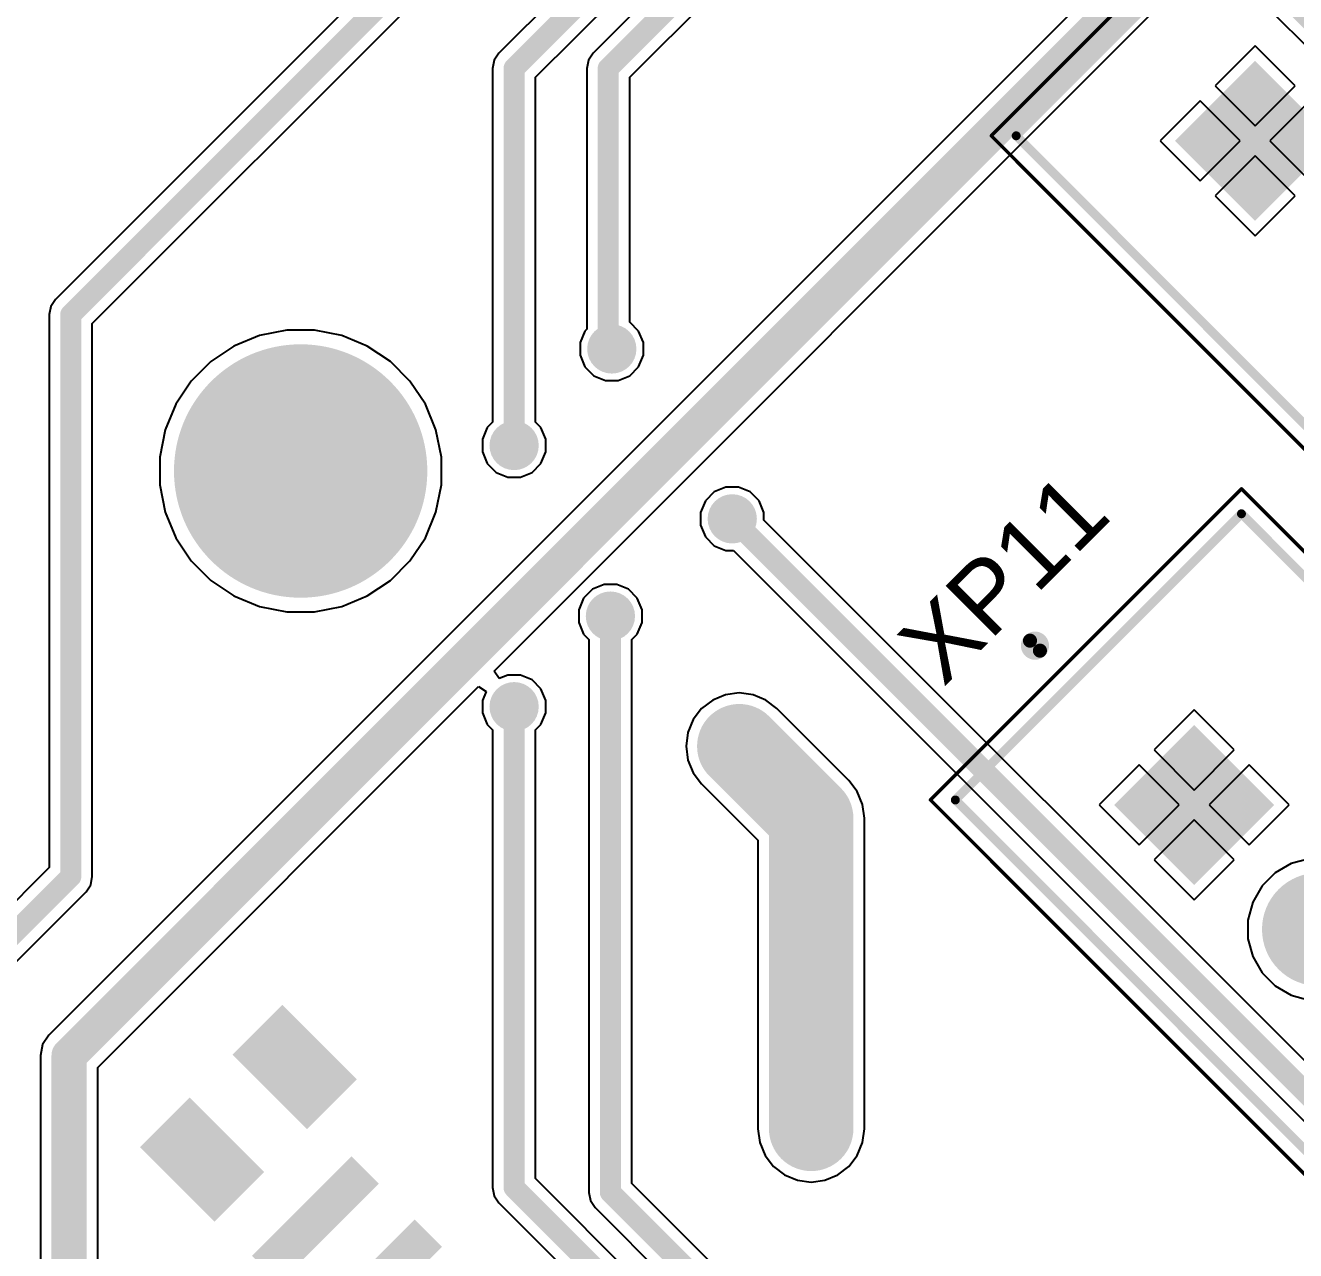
# Model space of a CAD drawing. Header units: millimetres. Extents: x 100 to 300, y 101 to 245.
# Drawn here: x 152.96 to 171.01, y 167 to 184.41 of the extents above; entities that cross this region are included whole.
import ezdxf

# ---------------------------------------------------------------- set-up
doc = ezdxf.new("R2010")
doc.units = ezdxf.units.MM
for name, color, linetype in [('BottomPaste', 16, 'Continuous'), ('BottomSolder', 6, 'Continuous'), ('Mechanical13', 56, 'Continuous'), ('Mechanical15', 56, 'Continuous'), ('MultiLayer', 9, 'Continuous'), ('PadHoleLayer', 156, 'Continuous'), ('TopLayer', 1, 'Continuous'), ('TopOverlay', 2, 'Continuous'), ('TopSolder', 216, 'Continuous'), ('ViaHoleLayer', 16, 'Continuous')]:
    doc.layers.add(name, color=color, linetype=linetype)
doc.styles.add('Arial', font='', dxfattribs={"height": 0.2})
doc.styles.get('Arial').set_extended_font_data('Arial')

# ---------------------------------------------------------------- blocks, each defined once
blk = doc.blocks.new('CAP0805_B_29')
at = {"layer": 'BottomPaste'}
for points in [[(-1.37900029, 0.69250052), (-0.47899955, 0.69250052), (-0.47899955, -0.70449948), (-1.37900029, -0.70449948)], [(0.48099853, 0.69250052), (1.38099927, 0.69250052), (1.38099927, -0.70449948), (0.48099853, -0.70449948)]]:
    blk.add_hatch(color=16, dxfattribs=at).paths.add_polyline_path(points)
at = {"layer": 'BottomSolder'}
for points in [[(-1.42900019, 0.7425004199999999), (-0.42899965, 0.7425004199999999), (-0.42899965, -0.7544993799999999), (-1.42900019, -0.7544993799999999)], [(0.4309986299999999, 0.7425004199999999), (1.43099917, 0.7425004199999999), (1.43099917, -0.7544993799999999), (0.4309986299999999, -0.7544993799999999)]]:
    blk.add_hatch(color=6, dxfattribs=at).paths.add_polyline_path(points)
blk = doc.blocks.new('JST_XH_4_41')
at = {"layer": 'BottomSolder'}
blk.add_hatch(color=6, dxfattribs=at).paths.add_polyline_path([(-4.554000289999999, 0.2789999499999999), (-2.94599995, 0.2789999499999999), (-2.94599995, -1.32900039), (-4.554000289999999, -1.32900039)])
h = blk.add_hatch(color=6, dxfattribs=at)
edge = h.paths.add_edge_path()
edge.add_arc((-1.25000258, -0.52500022), 0.8039989, 0, 360)
h = blk.add_hatch(color=6, dxfattribs=at)
edge = h.paths.add_edge_path()
edge.add_arc((1.25000258, -0.52500022), 0.8039989, 0, 360)
h = blk.add_hatch(color=6, dxfattribs=at)
edge = h.paths.add_edge_path()
edge.add_arc((3.75000012, -0.52500022), 0.8039989, 0, 360)
at = {"layer": 'MultiLayer'}
h = blk.add_hatch(color=9, dxfattribs=at)
edge = h.paths.add_edge_path()
edge.add_arc((-1.25000258, -0.52500022), 0.753999, 0, 360)
h = blk.add_hatch(color=9, dxfattribs=at)
edge = h.paths.add_edge_path()
edge.add_arc((1.25000258, -0.52500022), 0.753999, 0, 360)
h = blk.add_hatch(color=9, dxfattribs=at)
edge = h.paths.add_edge_path()
edge.add_arc((3.75000012, -0.52500022), 0.753999, 0, 360)
at = {"layer": 'PadHoleLayer'}
h = blk.add_hatch(color=156, dxfattribs=at)
edge = h.paths.add_edge_path()
edge.add_arc((-3.75000012, -0.52500022), 0.499999, 0, 360)
h = blk.add_hatch(color=156, dxfattribs=at)
edge = h.paths.add_edge_path()
edge.add_arc((-1.25000258, -0.52500022), 0.499999, 0, 360)
h = blk.add_hatch(color=156, dxfattribs=at)
edge = h.paths.add_edge_path()
edge.add_arc((1.25000258, -0.52500022), 0.499999, 0, 360)
h = blk.add_hatch(color=156, dxfattribs=at)
edge = h.paths.add_edge_path()
edge.add_arc((3.75000012, -0.52500022), 0.499999, 0, 360)
at = {"layer": 'TopLayer'}
blk.add_hatch(color=1, dxfattribs=at).paths.add_polyline_path([(-4.50400039, 0.22900005), (-2.99599985, 0.22900005), (-2.99599985, -1.27900049), (-4.50400039, -1.27900049)])
h = blk.add_hatch(color=1, dxfattribs=at)
edge = h.paths.add_edge_path()
edge.add_arc((-1.25000258, -0.52500022), 0.753999, 0, 360)
h = blk.add_hatch(color=1, dxfattribs=at)
edge = h.paths.add_edge_path()
edge.add_arc((1.25000258, -0.52500022), 0.753999, 0, 360)
h = blk.add_hatch(color=1, dxfattribs=at)
edge = h.paths.add_edge_path()
edge.add_arc((3.75000012, -0.52500022), 0.753999, 0, 360)
at = {"layer": 'TopSolder'}
blk.add_hatch(color=216, dxfattribs=at).paths.add_polyline_path([(-4.554000289999999, 0.2789999499999999), (-2.94599995, 0.2789999499999999), (-2.94599995, -1.32900039), (-4.554000289999999, -1.32900039)])
h = blk.add_hatch(color=216, dxfattribs=at)
edge = h.paths.add_edge_path()
edge.add_arc((-1.25000258, -0.52500022), 0.8039989, 0, 360)
h = blk.add_hatch(color=216, dxfattribs=at)
edge = h.paths.add_edge_path()
edge.add_arc((1.25000258, -0.52500022), 0.8039989, 0, 360)
h = blk.add_hatch(color=216, dxfattribs=at)
edge = h.paths.add_edge_path()
edge.add_arc((3.75000012, -0.52500022), 0.8039989, 0, 360)
at = {"layer": 'Mechanical13', "const_width": 0.127}
for points in [[(-6.200000299999999, 2.8750006), (6.200000299999999, 2.8750006)], [(-6.200000299999999, -2.8750006), (-6.200000299999999, 2.8750006)], [(6.200000299999999, -2.8750006), (6.200000299999999, 2.8750006)], [(-6.200000299999999, -2.8750006), (6.200000299999999, -2.8750006)]]:
    blk.add_lwpolyline(points, dxfattribs=at)
at = {"layer": 'Mechanical13'}
for points, const_width in [([(-6.2317503, 2.8750006, 1), (-6.1682503, 2.8750006, 1)], 0.0635), ([(-6.2317503, 2.8750006, 1), (-6.1682503, 2.8750006, 1)], 0.0635), ([(6.1682503, 2.8750006, 1), (6.2317503, 2.8750006, 1)], 0.0635), ([(6.1682503, 2.8750006, 1), (6.2317503, 2.8750006, 1)], 0.0635), ([(-6.849999, -0.52500022, 1), (-7.049998599999999, -0.52500022, 1)], 0.1999996), ([(-7.099998499999999, -0.52500022, 1), (-6.9999987, -0.52500022, 1)], 0.0999998), ([(-6.899998899999999, -0.52500022, 1), (-6.7999991, -0.52500022, 1)], 0.0999998), ([(-6.2317503, -2.8750006, 1), (-6.1682503, -2.8750006, 1)], 0.0635), ([(-6.2317503, -2.8750006, 1), (-6.1682503, -2.8750006, 1)], 0.0635), ([(6.1682503, -2.8750006, 1), (6.2317503, -2.8750006, 1)], 0.0635), ([(6.1682503, -2.8750006, 1), (6.2317503, -2.8750006, 1)], 0.0635)]:
    blk.add_lwpolyline(points, format="xyb", close=True, dxfattribs=dict(at, const_width=const_width))
at = {"layer": 'Mechanical15', "const_width": 0.0499999}
for points in [[(-6.449999800000001, 3.1250001), (6.449999800000001, 3.1250001)], [(-6.449999800000001, -3.1250001), (-6.449999800000001, 3.1250001)], [(6.449999800000001, -3.1250001), (6.449999800000001, 3.1250001)], [(-6.449999800000001, -3.1250001), (6.449999800000001, -3.1250001)]]:
    blk.add_lwpolyline(points, dxfattribs=at)
at = {"layer": 'Mechanical15', "const_width": 0.02499868}
for points in [[(-6.46249914, 3.1250001, 1), (-6.437500459999999, 3.1250001, 1)], [(-6.46249914, 3.1250001, 1), (-6.437500459999999, 3.1250001, 1)], [(6.437500459999999, 3.1250001, 1), (6.46249914, 3.1250001, 1)], [(6.437500459999999, 3.1250001, 1), (6.46249914, 3.1250001, 1)], [(-6.46249914, -3.1250001, 1), (-6.437500459999999, -3.1250001, 1)], [(-6.46249914, -3.1250001, 1), (-6.437500459999999, -3.1250001, 1)], [(6.437500459999999, -3.1250001, 1), (6.46249914, -3.1250001, 1)], [(6.437500459999999, -3.1250001, 1), (6.46249914, -3.1250001, 1)]]:
    blk.add_lwpolyline(points, format="xyb", close=True, dxfattribs=at)
at = {"layer": 'TopOverlay', "const_width": 0.127}
for points in [[(-6.200000299999999, 2.8750006), (6.200000299999999, 2.8750006)], [(-6.200000299999999, -2.8750006), (-6.200000299999999, 2.8750006)], [(6.200000299999999, -2.8750006), (6.200000299999999, 2.8750006)], [(-6.200000299999999, -2.8750006), (6.200000299999999, -2.8750006)]]:
    blk.add_lwpolyline(points, dxfattribs=at)
at = {"layer": 'TopOverlay'}
for points, const_width in [([(-6.2317503, 2.8750006, 1), (-6.1682503, 2.8750006, 1)], 0.0635), ([(-6.2317503, 2.8750006, 1), (-6.1682503, 2.8750006, 1)], 0.0635), ([(6.1682503, 2.8750006, 1), (6.2317503, 2.8750006, 1)], 0.0635), ([(6.1682503, 2.8750006, 1), (6.2317503, 2.8750006, 1)], 0.0635), ([(-6.849999, -0.52500022, 1), (-7.049998599999999, -0.52500022, 1)], 0.1999996), ([(-7.099998499999999, -0.52500022, 1), (-6.9999987, -0.52500022, 1)], 0.0999998), ([(-6.899998899999999, -0.52500022, 1), (-6.7999991, -0.52500022, 1)], 0.0999998), ([(-6.2317503, -2.8750006, 1), (-6.1682503, -2.8750006, 1)], 0.0635), ([(-6.2317503, -2.8750006, 1), (-6.1682503, -2.8750006, 1)], 0.0635), ([(6.1682503, -2.8750006, 1), (6.2317503, -2.8750006, 1)], 0.0635), ([(6.1682503, -2.8750006, 1), (6.2317503, -2.8750006, 1)], 0.0635)]:
    blk.add_lwpolyline(points, format="xyb", close=True, dxfattribs=dict(at, const_width=const_width))
blk = doc.blocks.new('JST_XH_8_48')
at = {"layer": 'BottomSolder'}
blk.add_hatch(color=6, dxfattribs=at).paths.add_polyline_path([(-9.55400045, 0.78699995), (-7.946000109999999, 0.78699995), (-7.946000109999999, -0.8210003899999999), (-9.55400045, -0.8210003899999999)])
at = {"layer": 'MultiLayer'}
blk.add_hatch(color=9, dxfattribs=at).paths.add_polyline_path([(-9.50400055, 0.7370000499999999), (-7.996000009999999, 0.7370000499999999), (-7.996000009999999, -0.7710004899999999), (-9.50400055, -0.7710004899999999)])
at = {"layer": 'PadHoleLayer'}
h = blk.add_hatch(color=156, dxfattribs=at)
edge = h.paths.add_edge_path()
edge.add_arc((-8.75000028, -0.01700022), 0.499999, 0, 360)
at = {"layer": 'TopLayer'}
blk.add_hatch(color=1, dxfattribs=at).paths.add_polyline_path([(-9.50400055, 0.7370000499999999), (-7.996000009999999, 0.7370000499999999), (-7.996000009999999, -0.7710004899999999), (-9.50400055, -0.7710004899999999)])
at = {"layer": 'TopSolder'}
blk.add_hatch(color=216, dxfattribs=at).paths.add_polyline_path([(-9.55400045, 0.78699995), (-7.946000109999999, 0.78699995), (-7.946000109999999, -0.8210003899999999), (-9.55400045, -0.8210003899999999)])
at = {"layer": 'Mechanical13', "const_width": 0.127}
for points in [[(-11.20000046, -2.3670006), (-11.20000046, 3.3830006)], [(-11.20000046, -2.3670006), (11.20000046, -2.3670006)]]:
    blk.add_lwpolyline(points, dxfattribs=at)
at = {"layer": 'Mechanical13', "const_width": 0.0635}
blk.add_lwpolyline([(-11.23175046, -2.3670006, 1), (-11.16825046, -2.3670006, 1)], format="xyb", close=True, dxfattribs=at)
blk.add_lwpolyline([(-11.23175046, -2.3670006, 1), (-11.16825046, -2.3670006, 1)], format="xyb", close=True, dxfattribs=at)
at = {"layer": 'Mechanical15', "const_width": 0.0499999}
for points in [[(-11.44999996, -2.6170001), (-11.44999996, 3.6330001)], [(-11.44999996, -2.6170001), (11.44999996, -2.6170001)]]:
    blk.add_lwpolyline(points, dxfattribs=at)
at = {"layer": 'Mechanical15', "const_width": 0.02499868}
blk.add_lwpolyline([(-11.4624993, -2.6170001, 1), (-11.43750062, -2.6170001, 1)], format="xyb", close=True, dxfattribs=at)
blk.add_lwpolyline([(-11.4624993, -2.6170001, 1), (-11.43750062, -2.6170001, 1)], format="xyb", close=True, dxfattribs=at)
at = {"layer": 'TopOverlay', "const_width": 0.127}
for points in [[(-11.20000046, -2.3670006), (-11.20000046, 3.3830006)], [(-11.20000046, -2.3670006), (11.20000046, -2.3670006)]]:
    blk.add_lwpolyline(points, dxfattribs=at)
at = {"layer": 'TopOverlay', "const_width": 0.0635}
blk.add_lwpolyline([(-11.23175046, -2.3670006, 1), (-11.16825046, -2.3670006, 1)], format="xyb", close=True, dxfattribs=at)
blk.add_lwpolyline([(-11.23175046, -2.3670006, 1), (-11.16825046, -2.3670006, 1)], format="xyb", close=True, dxfattribs=at)
blk = doc.blocks.new('HSOP_8_B_63')
at = {"layer": 'BottomPaste'}
for points in [[(-2.12159977, 3.70019961), (-1.67160067, 3.70019961), (-1.67160067, 1.80020087), (-2.12159977, 1.80020087)], [(-0.85159977, 3.70019707), (-0.40160067, 3.70019707), (-0.40160067, 1.80019833), (-0.85159977, 1.80019833)], [(0.41840023, 3.70019961), (0.86839933, 3.70019961), (0.86839933, 1.80020087), (0.41840023, 1.80020087)], [(1.68839769, 3.70019961), (2.13839679, 3.70019961), (2.13839679, 1.80020087), (1.68839769, 1.80020087)], [(-1.5416022, 1.15019836), (1.55839668, 1.15019836), (1.55839668, -1.24980192), (-1.5416022, -1.24980192)], [(-2.12159977, -1.89979935), (-1.67160067, -1.89979935), (-1.67160067, -3.799798089999999), (-2.12159977, -3.799798089999999)], [(-0.85159977, -1.89979935), (-0.40160067, -1.89979935), (-0.40160067, -3.799798089999999), (-0.85159977, -3.799798089999999)], [(0.41839515, -1.89979935), (0.8683942499999999, -1.89979935), (0.8683942499999999, -3.799798089999999), (0.41839515, -3.799798089999999)], [(1.68840023, -1.89979935), (2.13839933, -1.89979935), (2.13839933, -3.799798089999999), (1.68840023, -3.799798089999999)]]:
    blk.add_hatch(color=16, dxfattribs=at).paths.add_polyline_path(points)
at = {"layer": 'BottomSolder'}
for points in [[(-2.17159967, 3.750199509999999), (-1.62160077, 3.750199509999999), (-1.62160077, 1.75020097), (-2.17159967, 1.75020097)], [(-0.90159967, 3.750196969999999), (-0.35160077, 3.750196969999999), (-0.35160077, 1.75019843), (-0.90159967, 1.75019843)], [(0.36840033, 3.750199509999999), (0.91839923, 3.750199509999999), (0.91839923, 1.75020097), (0.36840033, 1.75020097)], [(1.63839779, 3.750199509999999), (2.18839669, 3.750199509999999), (2.18839669, 1.75020097), (1.63839779, 1.75020097)], [(-1.5916021, 1.20019826), (1.60839658, 1.20019826), (1.60839658, -1.29980182), (-1.5916021, -1.29980182)], [(-2.17159967, -1.84979945), (-1.62160077, -1.84979945), (-1.62160077, -3.84979799), (-2.17159967, -3.84979799)], [(-0.90159967, -1.84979945), (-0.35160077, -1.84979945), (-0.35160077, -3.84979799), (-0.90159967, -3.84979799)], [(0.36839525, -1.84979945), (0.91839415, -1.84979945), (0.91839415, -3.84979799), (0.36839525, -3.84979799)], [(1.63840033, -1.84979945), (2.18839923, -1.84979945), (2.18839923, -3.84979799), (1.63840033, -3.84979799)]]:
    blk.add_hatch(color=6, dxfattribs=at).paths.add_polyline_path(points)

msp = doc.modelspace()

# ---------------------------------------------------------------- hatches: boundary and pattern name
at = {"layer": 'BottomSolder'}
h = msp.add_hatch(color=6, dxfattribs=at)
edge = h.paths.add_edge_path()
edge.add_arc((161.28824486, 179.81376788), 0.3499993, 0, 360)
h = msp.add_hatch(color=6, dxfattribs=at)
edge = h.paths.add_edge_path()
edge.add_arc((156.86647824, 178.07966416), 1.79999894, 0, 360)
h = msp.add_hatch(color=6, dxfattribs=at)
edge = h.paths.add_edge_path()
edge.add_arc((159.90000024, 178.44186054), 0.3499993, 0, 360)
h = msp.add_hatch(color=6, dxfattribs=at)
edge = h.paths.add_edge_path()
edge.add_arc((162.99999912, 177.4000008), 0.3499993, 0, 360)
h = msp.add_hatch(color=6, dxfattribs=at)
edge = h.paths.add_edge_path()
edge.add_arc((161.2684481, 176.0184694), 0.3499993, 0, 360)
h = msp.add_hatch(color=6, dxfattribs=at)
edge = h.paths.add_edge_path()
edge.add_arc((159.90000024, 174.73130916), 0.3499993, 0, 360)
h = msp.add_hatch(color=6, dxfattribs=at)
edge = h.paths.add_edge_path()
edge.add_arc((163.09999892, 174.16973802), 0.4499991, 0, 360)
h = msp.add_hatch(color=6, dxfattribs=at)
edge = h.paths.add_edge_path()
edge.add_arc((164.12162502, 168.7338129), 0.4499991, 0, 360)
at = {"layer": 'MultiLayer'}
h = msp.add_hatch(color=9, dxfattribs=at)
edge = h.paths.add_edge_path()
edge.add_arc((156.86647824, 178.07966416), 1.74999904, 0, 360)
at = {"layer": 'PadHoleLayer'}
h = msp.add_hatch(color=156, dxfattribs=at)
edge = h.paths.add_edge_path()
edge.add_arc((156.86647824, 178.07966416), 1.74999904, 0, 360)
at = {"layer": 'TopLayer'}
h = msp.add_hatch(color=1, dxfattribs=at)
edge = h.paths.add_edge_path()
edge.add_arc((161.28824486, 179.81376788), 0.2999994, 0, 360)
h = msp.add_hatch(color=1, dxfattribs=at)
edge = h.paths.add_edge_path()
edge.add_arc((156.86647824, 178.07966416), 1.74999904, 0, 360)
h = msp.add_hatch(color=1, dxfattribs=at)
edge = h.paths.add_edge_path()
edge.add_arc((159.90000024, 178.44186054), 0.2999994, 0, 360)
h = msp.add_hatch(color=1, dxfattribs=at)
edge = h.paths.add_edge_path()
edge.add_arc((162.99999912, 177.4000008), 0.2999994, 0, 360)
h = msp.add_hatch(color=1, dxfattribs=at)
edge = h.paths.add_edge_path()
edge.add_arc((161.2684481, 176.0184694), 0.2999994, 0, 360)
h = msp.add_hatch(color=1, dxfattribs=at)
edge = h.paths.add_edge_path()
edge.add_arc((159.90000024, 174.73130916), 0.2999994, 0, 360)
h = msp.add_hatch(color=1, dxfattribs=at)
edge = h.paths.add_edge_path()
edge.add_arc((163.09999892, 174.16973802), 0.3999992, 0, 360)
h = msp.add_hatch(color=1, dxfattribs=at)
edge = h.paths.add_edge_path()
edge.add_arc((164.12162502, 168.7338129), 0.3999992, 0, 360)
at = {"layer": 'TopSolder'}
h = msp.add_hatch(color=216, dxfattribs=at)
edge = h.paths.add_edge_path()
edge.add_arc((161.28824486, 179.81376788), 0.3499993, 0, 360)
h = msp.add_hatch(color=216, dxfattribs=at)
edge = h.paths.add_edge_path()
edge.add_arc((156.86647824, 178.07966416), 1.79999894, 0, 360)
h = msp.add_hatch(color=216, dxfattribs=at)
edge = h.paths.add_edge_path()
edge.add_arc((159.90000024, 178.44186054), 0.3499993, 0, 360)
h = msp.add_hatch(color=216, dxfattribs=at)
edge = h.paths.add_edge_path()
edge.add_arc((162.99999912, 177.4000008), 0.3499993, 0, 360)
h = msp.add_hatch(color=216, dxfattribs=at)
edge = h.paths.add_edge_path()
edge.add_arc((161.2684481, 176.0184694), 0.3499993, 0, 360)
h = msp.add_hatch(color=216, dxfattribs=at)
edge = h.paths.add_edge_path()
edge.add_arc((159.90000024, 174.73130916), 0.3499993, 0, 360)
h = msp.add_hatch(color=216, dxfattribs=at)
edge = h.paths.add_edge_path()
edge.add_arc((163.09999892, 174.16973802), 0.4499991, 0, 360)
h = msp.add_hatch(color=216, dxfattribs=at)
edge = h.paths.add_edge_path()
edge.add_arc((164.12162502, 168.7338129), 0.4499991, 0, 360)
at = {"layer": 'ViaHoleLayer'}
h = msp.add_hatch(color=16, dxfattribs=at)
edge = h.paths.add_edge_path()
edge.add_arc((161.28824486, 179.81376788), 0.1499997, 0, 360)
h = msp.add_hatch(color=16, dxfattribs=at)
edge = h.paths.add_edge_path()
edge.add_arc((159.90000024, 178.44186054), 0.1499997, 0, 360)
h = msp.add_hatch(color=16, dxfattribs=at)
edge = h.paths.add_edge_path()
edge.add_arc((162.99999912, 177.4000008), 0.1499997, 0, 360)
h = msp.add_hatch(color=16, dxfattribs=at)
edge = h.paths.add_edge_path()
edge.add_arc((161.2684481, 176.0184694), 0.1499997, 0, 360)
h = msp.add_hatch(color=16, dxfattribs=at)
edge = h.paths.add_edge_path()
edge.add_arc((159.90000024, 174.73130916), 0.1499997, 0, 360)
h = msp.add_hatch(color=16, dxfattribs=at)
edge = h.paths.add_edge_path()
edge.add_arc((163.09999892, 174.16973802), 0.2499995, 0, 360)
h = msp.add_hatch(color=16, dxfattribs=at)
edge = h.paths.add_edge_path()
edge.add_arc((164.12162502, 168.7338129), 0.2499995, 0, 360)

# ---------------------------------------------------------------- linework, layer by layer
at = {"layer": 'TopLayer'}
for p, q in [((160.787842, 187.92163838), (153.38371152, 180.5175079)), ((153.9058771, 180.174519), (161.22041924, 187.48906114)), ((163.1941237, 187.52669886), (159.68371162, 184.01628932)), ((160.2058772, 183.67330042), (163.71628166, 187.18370742)), ((164.29412404, 187.28885834), (161.02155248, 184.01628932)), ((161.54371806, 183.67330042), (164.816282, 186.9458669)), ((169.35356528, 186.13033386), (153.2873617, 170.06413028)), ((159.61425786, 175.23749052), (169.82480132, 185.44803398)), ((169.82480132, 185.44803398), (182.14769514, 173.12513762)), ((170.4289327, 184.12022358), (169.86041974, 183.55171062)), ((170.9974482, 183.55170808), (170.4289327, 184.12022358)), ((159.68371162, 184.01628932), (159.61740746, 183.91705406)), ((161.02155248, 184.01628932), (160.95524832, 183.91705406)), ((159.61740746, 183.91705406), (159.59412074, 183.8000007)), ((159.59412074, 183.8000007), (159.59412328, 183.799988)), ((159.59412328, 183.799988), (159.59412328, 178.77237804)), ((160.95524832, 183.91705406), (160.9319616, 183.8000007)), ((160.9319616, 183.8000007), (160.93196414, 183.799988)), ((160.93196414, 183.799988), (160.93196414, 180.09388162)), ((160.2058772, 178.77237804), (160.2058772, 183.67330042)), ((161.54371806, 180.19468914), (161.54371806, 183.67330042)), ((169.86041974, 183.55171062), (170.4289327, 182.98319512)), ((170.4289327, 182.98319512), (170.9974482, 183.55170808)), ((169.6482891, 183.33957998), (169.07977614, 182.77106702)), ((170.21680206, 182.77106448), (169.6482891, 183.33957998)), ((171.20957884, 183.33957744), (170.64106588, 182.77106448)), ((169.07977614, 182.77106702), (169.6482891, 182.20255406)), ((169.6482891, 182.20255406), (170.21680206, 182.77106448)), ((170.64106588, 182.77106448), (171.2095763, 182.20255406)), ((170.4289327, 182.55893384), (169.86042228, 181.99042088)), ((170.99744312, 181.99042088), (170.4289327, 182.55893384)), ((169.86042228, 181.99042088), (170.4289327, 181.42191046)), ((170.4289327, 181.42191046), (170.99744312, 181.99042088)), ((153.38371152, 180.5175079), (153.31740736, 180.41827264)), ((153.31740736, 180.41827264), (153.29412064, 180.30121928)), ((153.29412064, 180.30121928), (153.29412318, 180.30120658)), ((153.29412318, 180.30120658), (153.29412318, 172.44466908)), ((153.9058771, 172.31798404), (153.9058771, 180.174519)), ((161.66973508, 180.06867212), (161.54371806, 180.19468914)), ((156.2831012, 180.00280484), (155.91912428, 179.8520406)), ((156.66949616, 180.0796627), (156.2831012, 180.00280484)), ((157.06346032, 180.0796627), (156.66949616, 180.0796627)), ((157.44985528, 180.00280484), (157.06346032, 180.0796627)), ((157.8138322, 179.8520406), (157.44985528, 180.00280484)), ((160.90675464, 180.06867212), (160.83824576, 179.90327748)), ((160.93196414, 180.09388162), (160.90675464, 180.06867212)), ((161.73824396, 179.90327748), (161.66973508, 180.06867212)), ((155.91912428, 179.8520406), (155.59155318, 179.63316372)), ((158.1414033, 179.63316372), (157.8138322, 179.8520406)), ((160.83824576, 179.90327748), (160.83824576, 179.72425828)), ((161.73824396, 179.72425828), (161.73824396, 179.90327748)), ((155.59155318, 179.63316372), (155.31297868, 179.35458922)), ((158.4199778, 179.35458922), (158.1414033, 179.63316372)), ((160.83824576, 179.72425828), (160.90675464, 179.55886364)), ((161.66973508, 179.55886364), (161.73824396, 179.72425828)), ((160.90675464, 179.55886364), (161.03334062, 179.43227766)), ((161.03334062, 179.43227766), (161.19873526, 179.36376878)), ((161.37775446, 179.36376878), (161.5431491, 179.43227766)), ((161.5431491, 179.43227766), (161.66973508, 179.55886364)), ((155.31297868, 179.35458922), (155.0941018, 179.02701812)), ((158.63885468, 179.02701812), (158.4199778, 179.35458922)), ((161.19873526, 179.36376878), (161.37775446, 179.36376878)), ((155.0941018, 179.02701812), (154.94333756, 178.6630412)), ((158.78961892, 178.6630412), (158.63885468, 179.02701812)), ((159.59412328, 178.77237804), (159.51851002, 178.69676478)), ((160.28149046, 178.69676478), (160.2058772, 178.77237804)), ((154.94333756, 178.6630412), (154.8664797, 178.27664624)), ((158.86647678, 178.27664624), (158.78961892, 178.6630412)), ((159.51851002, 178.69676478), (159.45000114, 178.53137014)), ((159.45000114, 178.53137014), (159.45000114, 178.35235094)), ((160.34999934, 178.53137014), (160.28149046, 178.69676478)), ((160.34999934, 178.35235094), (160.34999934, 178.53137014)), ((159.45000114, 178.35235094), (159.51851002, 178.1869563)), ((160.28149046, 178.1869563), (160.34999934, 178.35235094)), ((154.8664797, 178.27664624), (154.8664797, 177.88268208)), ((158.86647678, 177.88268208), (158.86647678, 178.27664624)), ((159.51851002, 178.1869563), (159.645096, 178.06037032)), ((160.15490448, 178.06037032), (160.28149046, 178.1869563)), ((159.645096, 178.06037032), (159.81049064, 177.99186144)), ((159.81049064, 177.99186144), (159.98950984, 177.99186144)), ((159.98950984, 177.99186144), (160.15490448, 178.06037032)), ((154.8664797, 177.88268208), (154.94333756, 177.49628712)), ((158.78961892, 177.49628712), (158.86647678, 177.88268208)), ((162.91048952, 177.8499999), (162.74509488, 177.78149102)), ((163.08950872, 177.8499999), (162.91048952, 177.8499999)), ((163.25490336, 177.78149102), (163.08950872, 177.8499999)), ((162.6185089, 177.65490504), (162.55000002, 177.4895104)), ((162.74509488, 177.78149102), (162.6185089, 177.65490504)), ((163.38148934, 177.65490504), (163.25490336, 177.78149102)), ((163.44999822, 177.4895104), (163.38148934, 177.65490504)), ((154.94333756, 177.49628712), (155.0941018, 177.1323102)), ((158.63885468, 177.1323102), (158.78961892, 177.49628712)), ((162.55000002, 177.4895104), (162.55000002, 177.3104912)), ((163.44999822, 177.38257894), (163.44999822, 177.4895104)), ((162.55000002, 177.3104912), (162.6185089, 177.14509656)), ((184.22670038, 156.60587678), (163.44999822, 177.38257894)), ((155.0941018, 177.1323102), (155.31297868, 176.8047391)), ((158.4199778, 176.8047391), (158.63885468, 177.1323102)), ((162.6185089, 177.14509656), (162.74509488, 177.01851058)), ((162.74509488, 177.01851058), (162.91048952, 176.9500017)), ((162.91048952, 176.9500017), (163.01742098, 176.9500017)), ((163.01742098, 176.9500017), (183.88371148, 156.0837112)), ((155.31297868, 176.8047391), (155.59155318, 176.5261646)), ((158.1414033, 176.5261646), (158.4199778, 176.8047391)), ((155.59155318, 176.5261646), (155.91912428, 176.30728772)), ((157.8138322, 176.30728772), (158.1414033, 176.5261646)), ((161.01354386, 176.39995962), (160.88695788, 176.27337364)), ((161.1789385, 176.4684685), (161.01354386, 176.39995962)), ((161.3579577, 176.4684685), (161.1789385, 176.4684685)), ((161.52335234, 176.39995962), (161.3579577, 176.4684685)), ((161.64993832, 176.27337364), (161.52335234, 176.39995962)), ((155.91912428, 176.30728772), (156.2831012, 176.15652348)), ((157.44985528, 176.15652348), (157.8138322, 176.30728772)), ((160.88695788, 176.27337364), (160.818449, 176.107979)), ((161.7184472, 176.107979), (161.64993832, 176.27337364)), ((156.2831012, 176.15652348), (156.66949616, 176.07966562)), ((156.66949616, 176.07966562), (157.06346032, 176.07966562)), ((157.06346032, 176.07966562), (157.44985528, 176.15652348)), ((160.818449, 176.107979), (160.818449, 175.9289598)), ((161.7184472, 175.9289598), (161.7184472, 176.107979)), ((160.818449, 175.9289598), (160.88695788, 175.76356516)), ((161.64993832, 175.76356516), (161.7184472, 175.9289598)), ((160.88695788, 175.76356516), (160.96257114, 175.6879519)), ((160.96257114, 175.6879519), (160.96257114, 167.8315668)), ((161.57432506, 175.6879519), (161.64993832, 175.76356516)), ((161.57432506, 167.95825438), (161.57432506, 175.6879519)), ((159.68619828, 175.129825), (159.61425786, 175.23749052)), ((159.81049064, 175.18130826), (159.68619828, 175.129825)), ((159.98950984, 175.18130826), (159.81049064, 175.18130826)), ((160.15490448, 175.11279938), (159.98950984, 175.18130826)), ((160.28149046, 174.9862134), (160.15490448, 175.11279938)), ((153.98358078, 169.60681344), (159.39381888, 175.01705154)), ((159.39381888, 175.01705154), (159.5014844, 174.94511112)), ((159.5014844, 174.94511112), (159.45000114, 174.82081876)), ((160.34999934, 174.82081876), (160.28149046, 174.9862134)), ((163.09999892, 174.92620844), (162.90421064, 174.90042998)), ((163.2957872, 174.90043252), (163.09999892, 174.92620844)), ((159.45000114, 174.82081876), (159.45000114, 174.64179956)), ((160.34999934, 174.64179956), (160.34999934, 174.82081876)), ((162.72176244, 174.8248599), (162.5650927, 174.70464424)), ((162.90421064, 174.90042998), (162.72176244, 174.8248599)), ((163.4782354, 174.8248599), (163.2957872, 174.90043252)), ((163.63490514, 174.70464424), (163.4782354, 174.8248599)), ((159.45000114, 174.64179956), (159.51851002, 174.47640492)), ((160.28149046, 174.47640492), (160.34999934, 174.64179956)), ((162.5650927, 174.70464424), (162.44487704, 174.5479745)), ((164.65653124, 173.68301814), (163.63490514, 174.70464424)), ((169.56446402, 174.68469254), (168.9959536, 174.11618212)), ((170.13297698, 174.11617958), (169.56446402, 174.68469254)), ((159.51851002, 174.47640492), (159.59412328, 174.40079166)), ((159.59412328, 174.40079166), (159.59412328, 167.90001472)), ((160.2058772, 174.40079166), (160.28149046, 174.47640492)), ((160.2058772, 168.0267023), (160.2058772, 174.40079166)), ((162.44487704, 174.5479745), (162.36930696, 174.3655263)), ((162.36930696, 174.3655263), (162.3435285, 174.16973802)), ((162.3435285, 174.16973802), (162.36930442, 173.97394974)), ((168.9959536, 174.11618212), (169.56446656, 173.54766916)), ((169.56446656, 173.54766916), (170.13297698, 174.11617958)), ((162.36930442, 173.97394974), (162.44487704, 173.79150154)), ((168.78382296, 173.90405148), (168.21530746, 173.33553598)), ((169.35233592, 173.33553598), (168.78382296, 173.90405148)), ((170.34511016, 173.9040464), (169.7765972, 173.33553598)), ((170.91362058, 173.33553598), (170.34511016, 173.9040464)), ((162.44487704, 173.79150154), (162.5650927, 173.6348318)), ((164.7767469, 173.5263484), (164.65653124, 173.68301814)), ((162.5650927, 173.6348318), (163.3651546, 172.8347699)), ((164.85231952, 173.3439002), (164.7767469, 173.5263484)), ((164.87809798, 173.14811192), (164.85231952, 173.3439002)), ((168.21530746, 173.33553598), (168.78382042, 172.76702302)), ((168.78382042, 172.76702302), (169.35233592, 173.33553598)), ((169.7765972, 173.33553598), (170.34511016, 172.76702556)), ((170.34511016, 172.76702556), (170.91362058, 173.33553598)), ((164.87809544, 173.1480916), (164.87809798, 173.14811192)), ((164.87809544, 168.7338129), (164.87809544, 173.1480916)), ((169.56446656, 173.12340534), (168.99595106, 172.55489238)), ((170.13297698, 172.55489238), (169.56446656, 173.12340534)), ((163.3651546, 172.8347699), (163.3651546, 168.7338129)), ((171.2000513, 172.57177068), (170.94470256, 172.50334816)), ((153.29412318, 172.44466908), (149.3837119, 168.53426034)), ((168.99595106, 172.55489238), (169.56446402, 171.98637942)), ((169.56446402, 171.98637942), (170.13297698, 172.55489238)), ((170.94470256, 172.50334816), (170.71575966, 172.3711691)), ((153.88259292, 172.20091798), (153.90587964, 172.31797134)), ((153.90587964, 172.31797134), (153.9058771, 172.31798404)), ((170.71575966, 172.3711691), (170.5288309, 172.18424034)), ((149.90587748, 168.19127144), (153.81628114, 172.10167764)), ((153.81628114, 172.10167764), (153.81628876, 172.10168272)), ((153.81628876, 172.10168272), (153.88259292, 172.20091798)), ((170.5288309, 172.18424034), (170.39665184, 171.95529744)), ((170.39665184, 171.95529744), (170.32822932, 171.6999487)), ((170.32822932, 171.6999487), (170.32822932, 171.43559058)), ((170.32822932, 171.43559058), (170.39665184, 171.18024184)), ((170.39665184, 171.18024184), (170.5288309, 170.95129894)), ((170.5288309, 170.95129894), (170.71575966, 170.76437018)), ((170.71575966, 170.76437018), (170.94470256, 170.63219112)), ((170.94470256, 170.63219112), (171.2000513, 170.5637686)), ((153.2873617, 170.06413028), (153.19895446, 169.93181914)), ((153.19895446, 169.93181914), (153.16790804, 169.7757463)), ((153.16790804, 169.7757463), (153.16791058, 169.7757336)), ((153.16791058, 169.7757336), (153.16791058, 166.57412202)), ((153.98358078, 166.57412456), (153.98358078, 169.60681344)), ((163.3651546, 168.7338129), (163.39093052, 168.53802462)), ((164.85231952, 168.53802462), (164.87809544, 168.7338129)), ((163.39093052, 168.53802462), (163.46650314, 168.35557896)), ((164.7767469, 168.35557896), (164.85231952, 168.53802462)), ((163.46650314, 168.35557896), (163.5867188, 168.19890668)), ((164.65653124, 168.19890668), (164.7767469, 168.35557896)), ((163.5867188, 168.19890668), (163.74339108, 168.07869102)), ((163.74339108, 168.07869102), (163.92583674, 168.0031184)), ((164.3174133, 168.0031184), (164.49985896, 168.07869102)), ((164.49985896, 168.07869102), (164.65653124, 168.19890668)), ((159.59412328, 167.90001472), (159.59412074, 167.90000202)), ((159.59412074, 167.90000202), (159.61740746, 167.78294866)), ((174.68995542, 153.54262408), (160.2058772, 168.0267023)), ((175.53995372, 153.99262318), (161.57432506, 167.95825438)), ((163.92583674, 168.0031184), (164.12162502, 167.97734248)), ((164.12162502, 167.97734248), (164.3174133, 168.0031184)), ((159.61740746, 167.78294866), (159.68371162, 167.6837134)), ((160.96257114, 167.8315668), (160.9625686, 167.8315541)), ((160.9625686, 167.8315541), (160.98585532, 167.71450074)), ((160.98585532, 167.71450074), (161.05215948, 167.61526548)), ((159.68371162, 167.6837134), (170.94421488, 156.42321014)), ((161.05215948, 167.61526548), (175.00747066, 153.65995684))]:
    msp.add_line(p, q, dxfattribs=at)
for points, const_width in [([(153.60000014, 180.30121928), (161.2378411, 187.93906024)], 0.2999994), ([(159.90000024, 183.8000007), (163.50000066, 187.40000112)], 0.2999994), ([(161.2378411, 183.8000007), (164.600001, 187.1621606)], 0.2999994), ([(170.00000036, 186.20000098), (182.80330216, 173.39669918)], 1.00000054), ([(153.57574568, 169.7757463), (170.00000036, 186.20000098)], 0.499999), ([(159.90000024, 178.44186054), (159.90000024, 183.8000007)], 0.2999994), ([(161.2378411, 179.86417164), (161.2378411, 183.8000007)], 0.2999994), ([(153.60000014, 172.31797134), (153.60000014, 180.30121928)], 0.2999994), ([(161.2378411, 179.86417164), (161.28824486, 179.81376788)], 0.2999994), ([(162.99999912, 177.4000008), (184.1000001, 156.29999982)], 0.2999994), ([(161.2684481, 167.8315541), (161.2684481, 176.0184694)], 0.2999994), ([(159.90000024, 167.90000202), (159.90000024, 174.73130916)], 0.2999994), ([(163.09999892, 174.16973802), (164.12162502, 173.14811192)], 1.20000014), ([(164.12162502, 168.7338129), (164.12162502, 173.14811192)], 1.20000014), ([(149.60000052, 168.31797172), (153.60000014, 172.31797134)], 0.2999994), ([(153.57574568, 166.40519424), (153.57574568, 169.7757463)], 0.499999), ([(159.90000024, 167.90000202), (174.56325514, 153.23674712)], 0.2999994), ([(161.2684481, 167.8315541), (175.41325598, 153.68674622)], 0.2999994)]:
    msp.add_lwpolyline(points, dxfattribs=dict(at, const_width=const_width))
for points, const_width in [([(159.82500166, 183.8000007, 1), (159.97499882, 183.8000007, 1)], 0.1499997), ([(159.82500166, 183.8000007, 1), (159.97499882, 183.8000007, 1)], 0.1499997), ([(161.16284252, 183.8000007, 1), (161.31283968, 183.8000007, 1)], 0.1499997), ([(161.16284252, 183.8000007, 1), (161.31283968, 183.8000007, 1)], 0.1499997), ([(153.52500156, 180.30121928, 1), (153.67499872, 180.30121928, 1)], 0.1499997), ([(153.52500156, 180.30121928, 1), (153.67499872, 180.30121928, 1)], 0.1499997), ([(161.16284252, 179.86417164, 1), (161.31283968, 179.86417164, 1)], 0.1499997), ([(161.16284252, 179.86417164, 1), (161.31283968, 179.86417164, 1)], 0.1499997), ([(161.21324628, 179.81376788, 1), (161.36324344, 179.81376788, 1)], 0.1499997), ([(159.82500166, 178.44186054, 1), (159.97499882, 178.44186054, 1)], 0.1499997), ([(162.92500054, 177.4000008, 1), (163.0749977, 177.4000008, 1)], 0.1499997), ([(161.19344952, 176.0184694, 1), (161.34344668, 176.0184694, 1)], 0.1499997), ([(159.82500166, 174.73130916, 1), (159.97499882, 174.73130916, 1)], 0.1499997), ([(162.79999952, 174.16973802, 1), (163.39999832, 174.16973802, 1)], 0.5999987999999999), ([(163.82162562, 173.14811192, 1), (164.42162442, 173.14811192, 1)], 0.5999987999999999), ([(163.82162562, 173.14811192, 1), (164.42162442, 173.14811192, 1)], 0.5999987999999999), ([(153.52500156, 172.31797134, 1), (153.67499872, 172.31797134, 1)], 0.1499997), ([(153.52500156, 172.31797134, 1), (153.67499872, 172.31797134, 1)], 0.1499997), ([(153.4507472, 169.7757463, 1), (153.70074416, 169.7757463, 1)], 0.2499995), ([(153.4507472, 169.7757463, 1), (153.70074416, 169.7757463, 1)], 0.2499995), ([(163.82162562, 168.7338129, 1), (164.42162442, 168.7338129, 1)], 0.5999987999999999), ([(159.82500166, 167.90000202, 1), (159.97499882, 167.90000202, 1)], 0.1499997), ([(159.82500166, 167.90000202, 1), (159.97499882, 167.90000202, 1)], 0.1499997), ([(161.19344952, 167.8315541, 1), (161.34344668, 167.8315541, 1)], 0.1499997), ([(161.19344952, 167.8315541, 1), (161.34344668, 167.8315541, 1)], 0.1499997)]:
    msp.add_lwpolyline(points, format="xyb", close=True, dxfattribs=dict(at, const_width=const_width))

# ---------------------------------------------------------------- block references
for name, p, rotation in [('JST_XH_8_48', (176.62813798, 176.59590284), 315), ('JST_XH_4_41', (172.58734596, 171.05511636), 315), ('CAP0805_B_29', (156.12923562, 168.94999992), 225), ('HSOP_8_B_63', (156.4147621, 164.074602), 135)]:
    msp.add_blockref(name, p, dxfattribs=dict(rotation=rotation))

# ---------------------------------------------------------------- texts
at = {"layer": 'TopOverlay', "style": 'Arial'}
msp.add_text('XP11', height=1.00000054, rotation=45, dxfattribs=at).set_placement((166.00000074, 175.00000052))

doc.saveas('drawing.dxf')
